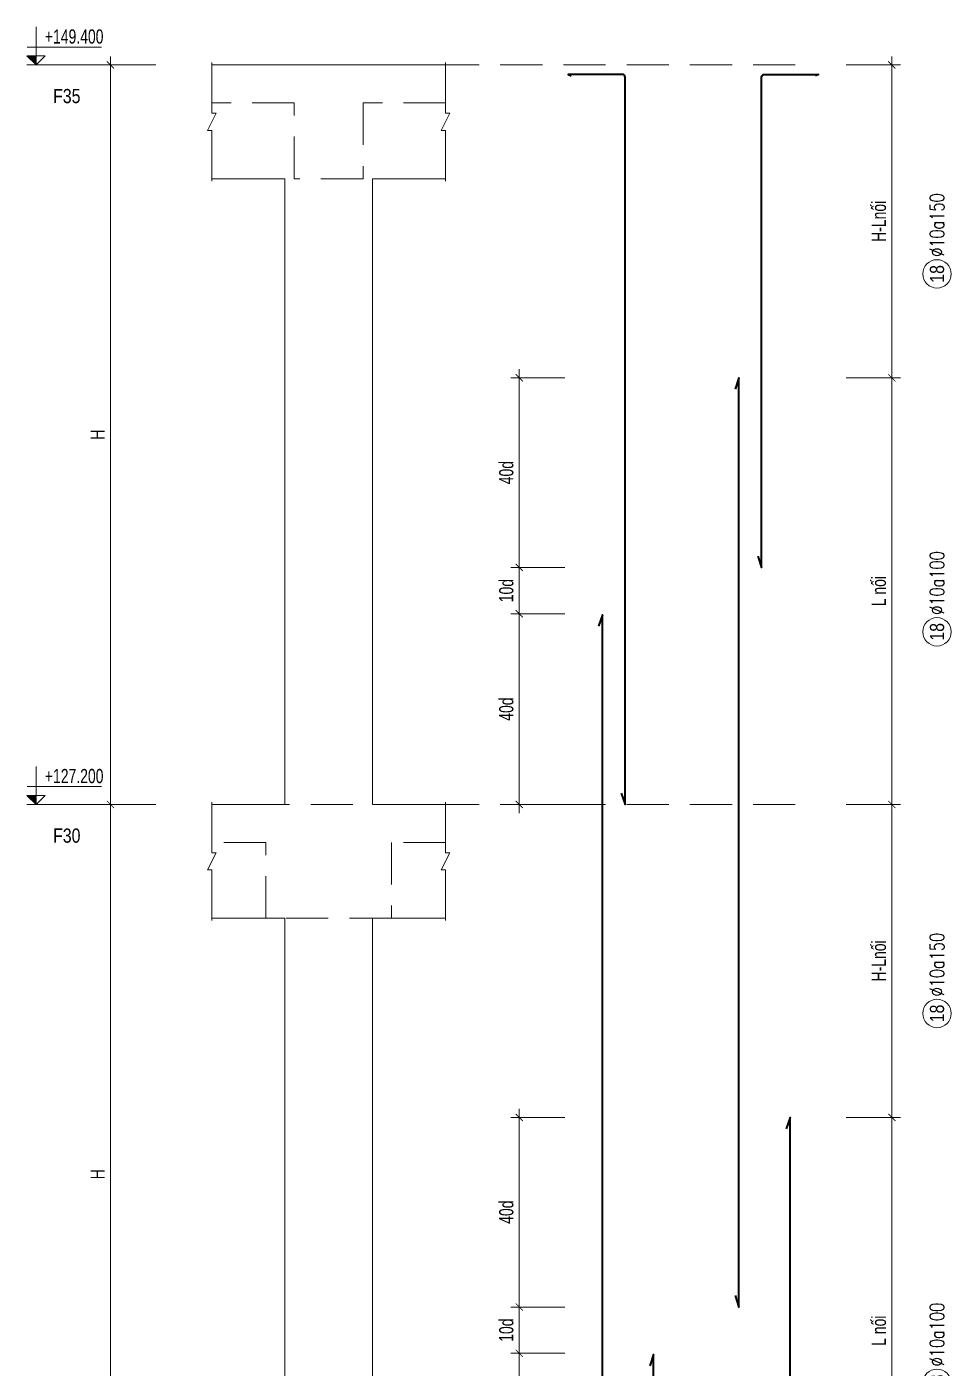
# Model space of a CAD drawing. Header units: millimetres. Extents: x 415878 to 795945, y 85573 to 378758.
# Drawn here: x 555841 to 560717, y 156157 to 163231 of the extents above; entities that cross this region are included whole.
import ezdxf
from ezdxf.enums import TextEntityAlignment as Align

# ---------------------------------------------------------------- set-up
doc = ezdxf.new("R2010")
doc.units = ezdxf.units.MM
doc.linetypes.add('HIDDEN2', pattern=[4.7625, 3.175, -1.5875])
doc.layers.get('0').update_dxf_attribs({"lineweight": 20})
doc.layers.get('Defpoints').update_dxf_attribs({"color": 151, "lineweight": 9})
for name, color, linetype, lineweight in [('kata_thep chu', 4, 'Continuous', 35), ('NDC_S_ANNO', 7, 'Continuous', 20), ('NDC_S_BREAK-LINE', 1, 'Continuous', 15), ('NDC_S_CONTINUOUS', 3, 'Continuous', 20), ('NDC_S_DIM', 1, 'Continuous', 15), ('NDC_S_HIDDEN', 8, 'HIDDEN2', 13), ('NDC_S_TEXT SYMBOL', 7, 'Continuous', 20), ('NDC_S_THIN LINE', 8, 'Continuous', 9), ('NDC_S_VN TEXT', 7, 'Continuous', 20)]:
    doc.layers.add(name, color=color, linetype=linetype, lineweight=lineweight)
doc.styles.add('ARIAL', font='arial.ttf', dxfattribs={"width": 0.8})
doc.styles.add('NDC_DIM', font='', dxfattribs={"width": 0.75})
doc.styles.add('NDC_EN TXT', font='romans.shx', dxfattribs={"width": 0.8})
doc.styles.add('NDC_VIE TXT', font='arial.ttf', dxfattribs={"width": 0.8})
doc.styles.get('NDC_DIM').set_extended_font_data('Dotum')
doc.dimstyles.new('NDC_dim_30', dxfattribs={"dimscale": 30, "dimtxt": 2.5, "dimasz": 1.5, "dimexe": 1.5, "dimexo": 2.5, "dimgap": 1, "dimtad": 1, "dimdec": 0, "dimzin": 0, "dimdsep": 46, "dimtxsty": 'NDC_DIM', "dimblk": 'DIMMARK', "dimcen": 0.09, "dimdle": 1.2, "dimclrd": 1, "dimclre": 1, "dimclrt": 3, "dimadec": 0, "dimazin": 0, "dimtfac": 1, "dimtdec": 0, "dimtix": 1, "dimtofl": 0, "dimtmove": 0, "dimatfit": 3, "dimfxl": 8, "dimfxlon": 1, "dimtolj": 1, "dimtzin": 0, "dimarcsym": 0})

# ---------------------------------------------------------------- blocks, each defined once
blk = doc.blocks.new('DIMMARK')
at = {"layer": 'NDC_S_DIM', "color": 1}
blk.add_line((-1.5, 0), (1, 0), dxfattribs=at)
at = {"layer": 'NDC_S_DIM', "color": 2, "const_width": 0.1}
blk.add_lwpolyline([(-0.42, -0.42), (0.42, 0.42)], dxfattribs=at)
blk = doc.blocks.new('*D1100')
at = {"layer": 'Defpoints', "color": 0, "transparency": 16777216}
for p in [(260098.4, 59030.7), (261018.1, 59030.7), (261018.1, 55130.7)]:
    blk.add_point(p, dxfattribs=at)
at = {"layer": 'NDC_S_DIM', "color": 1, "lineweight": -2, "transparency": 16777216}
for p, q in [((260338.4, 59030.7), (260053.4, 59030.7)), ((260098.4, 55175.7), (260098.4, 58985.7)), ((260338.4, 55130.7), (260053.4, 55130.7))]:
    blk.add_line(p, q, dxfattribs=at)
at = {"layer": 'NDC_S_DIM', "color": 1, "lineweight": -2, "transparency": 16777216, "xscale": 45, "yscale": 45, "zscale": 45}
for p, rotation in [((260098.4, 59030.7), 90), ((260098.4, 55130.7), 270)]:
    blk.add_blockref('DIMMARK', p, dxfattribs=dict(at, rotation=rotation))
at = {"layer": 'NDC_S_DIM', "color": 3, "transparency": 16777216, "insert": (260030.8, 57080.7), "char_height": 75, "attachment_point": 5, "rotation": 90, "style": 'NDC_DIM'}
blk.add_mtext('\\A1;H', dxfattribs=at)
blk = doc.blocks.new('*D1101')
at = {"layer": 'Defpoints', "color": 0, "transparency": 16777216}
for p in [(260098.4, 62930.7), (261018.1, 62930.7), (261018.1, 59030.7)]:
    blk.add_point(p, dxfattribs=at)
at = {"layer": 'NDC_S_DIM', "color": 1, "lineweight": -2, "transparency": 16777216}
for p, q in [((260338.4, 62930.7), (260053.4, 62930.7)), ((260098.4, 59075.7), (260098.4, 62885.7)), ((260338.4, 59030.7), (260053.4, 59030.7))]:
    blk.add_line(p, q, dxfattribs=at)
at = {"layer": 'NDC_S_DIM', "color": 1, "lineweight": -2, "transparency": 16777216, "xscale": 45, "yscale": 45, "zscale": 45}
for p, rotation in [((260098.4, 62930.7), 90), ((260098.4, 59030.7), 270)]:
    blk.add_blockref('DIMMARK', p, dxfattribs=dict(at, rotation=rotation))
at = {"layer": 'NDC_S_DIM', "color": 3, "transparency": 16777216, "insert": (260030.8, 60980.7), "char_height": 75, "attachment_point": 5, "rotation": 90, "style": 'NDC_DIM'}
blk.add_mtext('\\A1;H', dxfattribs=at)
blk = doc.blocks.new('*D1105')
at = {"layer": 'Defpoints', "color": 0, "ltscale": 0.005, "transparency": 16777216}
for p in [(262255.2, 56136.4, 0), (262693.4, 56136.4), (262693.4, 55130.7)]:
    blk.add_point(p, dxfattribs=at)
at = {"layer": 'NDC_S_DIM', "color": 1, "lineweight": -2, "ltscale": 0.005, "transparency": 16777216}
for p, q in [((262495.2, 56136.4, 0), (262210.2, 56136.4, 0)), ((262255.2, 55175.7, 0), (262255.2, 56091.4, 0)), ((262495.2, 55130.7, 0), (262210.2, 55130.7, 0))]:
    blk.add_line(p, q, dxfattribs=at)
at = {"layer": 'NDC_S_DIM', "color": 1, "lineweight": -2, "ltscale": 0.005, "transparency": 16777216, "xscale": 45, "yscale": 45, "zscale": 45}
for p, rotation in [((262255.2, 56136.4, 0), 90), ((262255.2, 55130.7, 0), 270)]:
    blk.add_blockref('DIMMARK', p, dxfattribs=dict(at, rotation=rotation))
at = {"layer": 'NDC_S_DIM', "color": 3, "ltscale": 0.005, "transparency": 16777216, "insert": (262186.9, 55633.6, 0), "char_height": 75, "attachment_point": 5, "rotation": 90, "style": 'NDC_DIM'}
blk.add_mtext('\\A1;40d', dxfattribs=at)
blk = doc.blocks.new('*D1106')
at = {"layer": 'Defpoints', "color": 0, "ltscale": 0.005, "transparency": 16777216}
for p in [(262255.2, 56380.7), (262693.4, 56380.7), (262693.4, 56136.4)]:
    blk.add_point(p, dxfattribs=at)
at = {"layer": 'NDC_S_DIM', "color": 1, "lineweight": -2, "ltscale": 0.005, "transparency": 16777216}
for p, q in [((262495.2, 56380.7), (262210.2, 56380.7)), ((262255.2, 56181.4), (262255.2, 56335.7)), ((262495.2, 56136.4), (262210.2, 56136.4))]:
    blk.add_line(p, q, dxfattribs=at)
at = {"layer": 'NDC_S_DIM', "color": 1, "lineweight": -2, "ltscale": 0.005, "transparency": 16777216, "xscale": 45, "yscale": 45, "zscale": 45}
for p, rotation in [((262255.2, 56380.7), 90), ((262255.2, 56136.4), 270)]:
    blk.add_blockref('DIMMARK', p, dxfattribs=dict(at, rotation=rotation))
at = {"layer": 'NDC_S_DIM', "color": 3, "ltscale": 0.005, "transparency": 16777216, "insert": (262186.9, 56258.6), "char_height": 75, "attachment_point": 5, "rotation": 90, "style": 'NDC_DIM'}
blk.add_mtext('\\A1;10d', dxfattribs=at)
blk = doc.blocks.new('*D1107')
at = {"layer": 'Defpoints', "color": 0, "ltscale": 0.005, "transparency": 16777216}
for p in [(262255.2, 57380.7), (262693.4, 57380.7), (262693.4, 56380.7)]:
    blk.add_point(p, dxfattribs=at)
at = {"layer": 'NDC_S_DIM', "color": 1, "lineweight": -2, "ltscale": 0.005, "transparency": 16777216}
for p, q in [((262495.2, 57380.7), (262210.2, 57380.7)), ((262255.2, 56425.7), (262255.2, 57335.7)), ((262495.2, 56380.7), (262210.2, 56380.7))]:
    blk.add_line(p, q, dxfattribs=at)
at = {"layer": 'NDC_S_DIM', "color": 1, "lineweight": -2, "ltscale": 0.005, "transparency": 16777216, "xscale": 45, "yscale": 45, "zscale": 45}
for p, rotation in [((262255.2, 57380.7), 90), ((262255.2, 56380.7), 270)]:
    blk.add_blockref('DIMMARK', p, dxfattribs=dict(at, rotation=rotation))
at = {"layer": 'NDC_S_DIM', "color": 3, "ltscale": 0.005, "transparency": 16777216, "insert": (262186.9, 56880.7), "char_height": 75, "attachment_point": 5, "rotation": 90, "style": 'NDC_DIM'}
blk.add_mtext('\\A1;40d', dxfattribs=at)
blk = doc.blocks.new('*D1108')
at = {"layer": 'Defpoints', "color": 0, "ltscale": 0.005, "transparency": 16777216}
for p in [(262255.2, 60036.4, 0), (262693.4, 60036.4), (262693.4, 59030.7)]:
    blk.add_point(p, dxfattribs=at)
at = {"layer": 'NDC_S_DIM', "color": 1, "lineweight": -2, "ltscale": 0.005, "transparency": 16777216}
for p, q in [((262495.2, 60036.4, 0), (262210.2, 60036.4, 0)), ((262255.2, 59075.7, 0), (262255.2, 59991.4, 0)), ((262495.2, 59030.7, 0), (262210.2, 59030.7, 0))]:
    blk.add_line(p, q, dxfattribs=at)
at = {"layer": 'NDC_S_DIM', "color": 1, "lineweight": -2, "ltscale": 0.005, "transparency": 16777216, "xscale": 45, "yscale": 45, "zscale": 45}
for p, rotation in [((262255.2, 60036.4, 0), 90), ((262255.2, 59030.7, 0), 270)]:
    blk.add_blockref('DIMMARK', p, dxfattribs=dict(at, rotation=rotation))
at = {"layer": 'NDC_S_DIM', "color": 3, "ltscale": 0.005, "transparency": 16777216, "insert": (262186.9, 59533.6, 0), "char_height": 75, "attachment_point": 5, "rotation": 90, "style": 'NDC_DIM'}
blk.add_mtext('\\A1;40d', dxfattribs=at)
blk = doc.blocks.new('*D1109')
at = {"layer": 'Defpoints', "color": 0, "ltscale": 0.005, "transparency": 16777216}
for p in [(262255.2, 60280.7), (262693.4, 60280.7), (262693.4, 60036.4)]:
    blk.add_point(p, dxfattribs=at)
at = {"layer": 'NDC_S_DIM', "color": 1, "lineweight": -2, "ltscale": 0.005, "transparency": 16777216}
for p, q in [((262495.2, 60280.7), (262210.2, 60280.7)), ((262255.2, 60081.4), (262255.2, 60235.7)), ((262495.2, 60036.4), (262210.2, 60036.4))]:
    blk.add_line(p, q, dxfattribs=at)
at = {"layer": 'NDC_S_DIM', "color": 1, "lineweight": -2, "ltscale": 0.005, "transparency": 16777216, "xscale": 45, "yscale": 45, "zscale": 45}
for p, rotation in [((262255.2, 60280.7), 90), ((262255.2, 60036.4), 270)]:
    blk.add_blockref('DIMMARK', p, dxfattribs=dict(at, rotation=rotation))
at = {"layer": 'NDC_S_DIM', "color": 3, "ltscale": 0.005, "transparency": 16777216, "insert": (262186.9, 60158.6), "char_height": 75, "attachment_point": 5, "rotation": 90, "style": 'NDC_DIM'}
blk.add_mtext('\\A1;10d', dxfattribs=at)
blk = doc.blocks.new('*D1110')
at = {"layer": 'Defpoints', "color": 0, "ltscale": 0.005, "transparency": 16777216}
for p in [(262255.2, 61280.7), (262693.4, 61280.7), (262693.4, 60280.7)]:
    blk.add_point(p, dxfattribs=at)
at = {"layer": 'NDC_S_DIM', "color": 1, "lineweight": -2, "ltscale": 0.005, "transparency": 16777216}
for p, q in [((262495.2, 61280.7), (262210.2, 61280.7)), ((262255.2, 60325.7), (262255.2, 61235.7)), ((262495.2, 60280.7), (262210.2, 60280.7))]:
    blk.add_line(p, q, dxfattribs=at)
at = {"layer": 'NDC_S_DIM', "color": 1, "lineweight": -2, "ltscale": 0.005, "transparency": 16777216, "xscale": 45, "yscale": 45, "zscale": 45}
for p, rotation in [((262255.2, 61280.7), 90), ((262255.2, 60280.7), 270)]:
    blk.add_blockref('DIMMARK', p, dxfattribs=dict(at, rotation=rotation))
at = {"layer": 'NDC_S_DIM', "color": 3, "ltscale": 0.005, "transparency": 16777216, "insert": (262186.9, 60780.7), "char_height": 75, "attachment_point": 5, "rotation": 90, "style": 'NDC_DIM'}
blk.add_mtext('\\A1;40d', dxfattribs=at)
blk = doc.blocks.new('*D1113')
at = {"layer": 'Defpoints', "color": 0, "ltscale": 70, "transparency": 16777216}
for p in [(263683.2, 57380.7), (264220.3, 57380.7), (263820.8, 55130.7)]:
    blk.add_point(p, dxfattribs=at)
at = {"layer": 'NDC_S_DIM', "color": 1, "lineweight": -2, "ltscale": 70, "transparency": 16777216}
for p, q in [((263980.3, 57380.7), (264265.3, 57380.7)), ((264220.3, 55175.7), (264220.3, 57335.7)), ((263980.3, 55130.7), (264265.3, 55130.7))]:
    blk.add_line(p, q, dxfattribs=at)
at = {"layer": 'NDC_S_DIM', "color": 1, "lineweight": -2, "ltscale": 70, "transparency": 16777216, "xscale": 45, "yscale": 45, "zscale": 45}
for p, rotation in [((264220.3, 57380.7), 90), ((264220.3, 55130.7), 270)]:
    blk.add_blockref('DIMMARK', p, dxfattribs=dict(at, rotation=rotation))
at = {"layer": 'NDC_S_DIM', "color": 3, "ltscale": 70, "transparency": 16777216, "insert": (264152.3, 56255.7), "char_height": 75, "attachment_point": 5, "rotation": 90, "style": 'NDC_DIM'}
blk.add_mtext('\\A1;L nối', dxfattribs=at)
blk = doc.blocks.new('*D1114')
at = {"layer": 'Defpoints', "color": 0, "ltscale": 70, "transparency": 16777216}
for p in [(263413.2, 61280.7), (264220.3, 61280.7), (263820.8, 59030.7)]:
    blk.add_point(p, dxfattribs=at)
at = {"layer": 'NDC_S_DIM', "color": 1, "lineweight": -2, "ltscale": 70, "transparency": 16777216}
for p, q in [((263980.3, 61280.7), (264265.3, 61280.7)), ((264220.3, 59075.7), (264220.3, 61235.7)), ((263980.3, 59030.7), (264265.3, 59030.7))]:
    blk.add_line(p, q, dxfattribs=at)
at = {"layer": 'NDC_S_DIM', "color": 1, "lineweight": -2, "ltscale": 70, "transparency": 16777216, "xscale": 45, "yscale": 45, "zscale": 45}
for p, rotation in [((264220.3, 61280.7), 90), ((264220.3, 59030.7), 270)]:
    blk.add_blockref('DIMMARK', p, dxfattribs=dict(at, rotation=rotation))
at = {"layer": 'NDC_S_DIM', "color": 3, "ltscale": 70, "transparency": 16777216, "insert": (264152.3, 60155.7), "char_height": 75, "attachment_point": 5, "rotation": 90, "style": 'NDC_DIM'}
blk.add_mtext('\\A1;L nối', dxfattribs=at)
blk = doc.blocks.new('*U1072')
blk.add_circle((-2.5, 0), 2.5)
at = {"layer": 'NDC_S_VN TEXT', "color": 7, "style": 'ARIAL', "width": 0.8}
blk.add_attdef('SH2', text='', height=2.5, dxfattribs=at).set_placement((-2.5, 0), align=Align.MIDDLE)
at = {"layer": 'NDC_S_VN TEXT', "color": 3, "style": 'NDC_EN TXT', "width": 0.75}
blk.add_attdef('DKKC1', (0.5, -1.25), '', height=2.5, dxfattribs=at)
blk = doc.blocks.new('*U1073')
blk.add_circle((-2.5, 0), 2.5)
at = {"layer": 'NDC_S_VN TEXT', "color": 7, "style": 'ARIAL', "width": 0.8}
blk.add_attdef('SH2', text='', height=2.5, dxfattribs=at).set_placement((-2.5, 0), align=Align.MIDDLE)
at = {"layer": 'NDC_S_VN TEXT', "color": 3, "style": 'NDC_EN TXT', "width": 0.75}
blk.add_attdef('DKKC1', (0.5, -1.25), '', height=2.5, dxfattribs=at)
blk = doc.blocks.new('CD')
at = {"layer": 'NDC_S_ANNO'}
blk.add_hatch(color=3, dxfattribs=at).paths.add_polyline_path([(0, 160), (-161, 160), (0, 0)])
at = {"layer": 'NDC_S_ANNO', "ltscale": 50}
h = blk.add_hatch(dxfattribs=at)
h.set_pattern_fill('ANSI31', color=256, scale=140.6, style=0)
h.paths.add_polyline_path([(0, 160), (0, 0), (161, 160)])
for p, q in [((-159, 314), (1147, 314)), ((1156, 0), (-164, 0))]:
    blk.add_line(p, q, dxfattribs=at)
for points in [[(0, 669), (0, 0)], [(0, 0), (-161, 160), (0, 160)], [(0, 0), (161, 160), (0, 160)]]:
    blk.add_lwpolyline(points, dxfattribs=at)
at = {"layer": 'NDC_S_TEXT SYMBOL', "color": 3, "style": 'NDC_DIM', "width": 0.7}
blk.add_attdef('COT', (154, 375), '', height=250, dxfattribs=at)
blk = doc.blocks.new('*D1096')
at = {"layer": 'Defpoints', "color": 0, "ltscale": 40, "transparency": 16777216}
for p in [(263413.2, 59030.7), (264220.3, 59030.7), (263683.2, 57380.7)]:
    blk.add_point(p, dxfattribs=at)
at = {"layer": 'NDC_S_DIM', "color": 1, "lineweight": -2, "ltscale": 40, "transparency": 16777216}
for p, q in [((263980.3, 59030.7), (264265.3, 59030.7)), ((264220.3, 57425.7), (264220.3, 58985.7)), ((263980.3, 57380.7), (264265.3, 57380.7))]:
    blk.add_line(p, q, dxfattribs=at)
at = {"layer": 'NDC_S_DIM', "color": 1, "lineweight": -2, "ltscale": 40, "transparency": 16777216, "xscale": 45, "yscale": 45, "zscale": 45}
for p, rotation in [((264220.3, 59030.7), 90), ((264220.3, 57380.7), 270)]:
    blk.add_blockref('DIMMARK', p, dxfattribs=dict(at, rotation=rotation))
at = {"layer": 'NDC_S_DIM', "color": 3, "ltscale": 40, "transparency": 16777216, "insert": (264152.3, 58205.7), "char_height": 75, "attachment_point": 5, "rotation": 90, "style": 'NDC_DIM'}
blk.add_mtext('\\A1;H-Lnối', dxfattribs=at)
blk = doc.blocks.new('*D1097')
at = {"layer": 'Defpoints', "color": 0, "ltscale": 40, "transparency": 16777216}
for p in [(263884.1, 62930.7), (264220.3, 62930.7), (263413.2, 61280.7)]:
    blk.add_point(p, dxfattribs=at)
at = {"layer": 'NDC_S_DIM', "color": 1, "lineweight": -2, "ltscale": 40, "transparency": 16777216}
for p, q in [((263980.3, 62930.7), (264265.3, 62930.7)), ((264220.3, 61325.7), (264220.3, 62885.7)), ((263980.3, 61280.7), (264265.3, 61280.7))]:
    blk.add_line(p, q, dxfattribs=at)
at = {"layer": 'NDC_S_DIM', "color": 1, "lineweight": -2, "ltscale": 40, "transparency": 16777216, "xscale": 45, "yscale": 45, "zscale": 45}
for p, rotation in [((264220.3, 62930.7), 90), ((264220.3, 61280.7), 270)]:
    blk.add_blockref('DIMMARK', p, dxfattribs=dict(at, rotation=rotation))
at = {"layer": 'NDC_S_DIM', "color": 3, "ltscale": 40, "transparency": 16777216, "insert": (264152.3, 62105.7), "char_height": 75, "attachment_point": 5, "rotation": 90, "style": 'NDC_DIM'}
blk.add_mtext('\\A1;H-Lnối', dxfattribs=at)
blk = doc.blocks.new('*U1067')
blk.add_circle((-2.5, 0), 2.5)
at = {"layer": 'NDC_S_VN TEXT', "color": 7, "style": 'ARIAL', "width": 0.8}
blk.add_attdef('SH2', text='', height=2.5, dxfattribs=at).set_placement((-2.5, 0), align=Align.MIDDLE)
at = {"layer": 'NDC_S_VN TEXT', "color": 3, "style": 'NDC_EN TXT', "width": 0.75}
blk.add_attdef('DKKC1', (0.5, -1.25), '', height=2.5, dxfattribs=at)
blk = doc.blocks.new('*U1069')
blk.add_circle((-2.5, 0), 2.5)
at = {"layer": 'NDC_S_VN TEXT', "color": 7, "style": 'ARIAL', "width": 0.8}
blk.add_attdef('SH2', text='', height=2.5, dxfattribs=at).set_placement((-2.5, 0), align=Align.MIDDLE)
at = {"layer": 'NDC_S_VN TEXT', "color": 3, "style": 'NDC_EN TXT', "width": 0.75}
blk.add_attdef('DKKC1', (0.5, -1.25), '', height=2.5, dxfattribs=at)
blk = doc.blocks.new('column3')
at = {"layer": 'kata_thep chu', "color": 4, "ltscale": 0.005}
for points in [[(262793.4, 59090.7), (262813.4, 59030.7), (262813.4, 62865.7, 0.414214), (262798.4, 62880.7), (262513.4, 62880.7), (262529.2, 62873)], [(263514, 60340.7), (263533.2, 60280.7), (263533.2, 62865.7, -0.414214), (263548.2, 62880.7), (263833.2, 62880.7), (263817.4, 62873)]]:
    blk.add_lwpolyline(points, format="xyb", dxfattribs=at)
for points in [[(263393.2, 56440.7), (263413.2, 56380.7), (263413.2, 61280.7), (263393.2, 61220.7)], [(262673.4, 55190.7), (262693.4, 55130.7), (262693.4, 60030.7), (262673.4, 59970.7)], [(263513.2, 52540.7), (263533.2, 52480.7), (263533.2, 54170.7), (263683.2, 55130.7), (263683.2, 57380.7), (263663.2, 57320.7)], [(262793.4, 51290.7), (262813.4, 51230.7), (262813.4, 54170.7), (262963.4, 55130.7), (262963.4, 56130.7), (262943.4, 56070.7)]]:
    blk.add_lwpolyline(points, dxfattribs=at)
at = {"layer": 'NDC_S_BREAK-LINE'}
for points in [[(260633.1, 62318.2), (260633.1, 62585.7), (260610.6, 62585.7), (260655.6, 62675.7), (260633.1, 62675.7), (260633.1, 62943.2)], [(261866.2, 62318.2), (261866.2, 62585.7), (261843.7, 62585.7), (261888.7, 62675.7), (261866.2, 62675.7), (261866.2, 62943.2)], [(260633.1, 58418.2), (260633.1, 58685.7), (260610.6, 58685.7), (260655.6, 58775.7), (260633.1, 58775.7), (260633.1, 59043.2)], [(261866.2, 58418.2), (261866.2, 58685.7), (261843.7, 58685.7), (261888.7, 58775.7), (261866.2, 58775.7), (261866.2, 59043.2)]]:
    blk.add_lwpolyline(points, dxfattribs=at)
at = {"layer": 'NDC_S_CONTINUOUS'}
blk.add_line((260633.1, 62930.7), (261866.2, 62930.7), dxfattribs=at)
for points in [[(260633.1, 59030.7), (261018.1, 59030.7), (261018.1, 62330.7), (260633.1, 62330.7)], [(261866.2, 59030.7), (261481.2, 59030.7), (261481.2, 62330.7), (261866.2, 62330.7)], [(260633.1, 55130.7), (261018.1, 55130.7), (261018.1, 58430.7), (260633.1, 58430.7)], [(261866.2, 55130.7), (261481.2, 55130.7), (261481.2, 58430.7), (261866.2, 58430.7)]]:
    blk.add_lwpolyline(points, dxfattribs=at)
at = {"layer": 'NDC_S_HIDDEN', "ltscale": 70}
for p, q in [((263710.8, 62930.7), (260633.1, 62930.7)), ((263710.8, 59030.7), (260883.1, 59030.7)), ((263710.8, 59030.7), (260883.1, 59030.7))]:
    blk.add_line(p, q, dxfattribs=at)
for points in [[(261866.2, 62730.7), (261431.2, 62730.7), (261431.2, 62330.7), (261068.1, 62330.7), (261068.1, 62730.7), (260633.1, 62730.7)], [(261866.2, 58830.7), (261581.2, 58830.7), (261581.2, 58430.7), (260918.1, 58430.7), (260918.1, 58830.7), (260633.1, 58830.7)]]:
    blk.add_lwpolyline(points, dxfattribs=at)
at = {"layer": 'NDC_S_DIM'}
ref = blk.add_blockref('CD', (259706.5, 62930.7), dxfattribs=dict(at, xscale=0.3, yscale=0.3, zscale=0.3))
ref.add_attrib('COT', '+149.400', (259752.7, 63043.1), dxfattribs={"layer": '0', "color": 3, "height": 75, "style": 'NDC_DIM', "width": 0.75})
ref = blk.add_blockref('CD', (259706.5, 59030.7), dxfattribs=dict(at, xscale=0.3, yscale=0.3, zscale=0.3))
ref.add_attrib('COT', '+127.200', (259752.7, 59143.1), dxfattribs={"layer": '0', "color": 3, "height": 75, "style": 'NDC_DIM', "width": 0.75})
at = {"layer": 'NDC_S_THIN LINE', "xscale": 30.00000000000006, "yscale": 30.00000000000006, "zscale": 30.00000000000006, "rotation": 90}
for name, p, values in [('*U1067', (264458.4, 61903.7), {'SH2': '18', 'DKKC1': '%%c10a150'}), ('*U1073', (264458.4, 60016.1), {'SH2': '18', 'DKKC1': '%%c10a100'}), ('*U1069', (264458.4, 58003.7), {'SH2': '18', 'DKKC1': '%%c10a150'}), ('*U1072', (264458.4, 56052.9), {'SH2': '18', 'DKKC1': '%%c10a100'})]:
    blk.add_blockref(name, p, dxfattribs=at).add_auto_attribs(values)
at = {"layer": 'NDC_S_VN TEXT', "style": 'NDC_VIE TXT', "width": 0.8}
for s, p in [('F35', (259796, 62766.6)), ('F30', (259796, 58866.6))]:
    blk.add_text(s, height=75, dxfattribs=at).set_placement(p, align=Align.MIDDLE_LEFT)
at = {"layer": 'NDC_S_DIM'}
for base, p1, p2, picture, middle in [((260098.4, 62930.7), (261018.1, 59030.7), (261018.1, 62930.7), '*D1101', (260030.8, 60980.7)), ((260098.4, 59030.7), (261018.1, 55130.7), (261018.1, 59030.7), '*D1100', (260030.8, 57080.7))]:
    dim = blk.add_linear_dim(base=base, p1=p1, p2=p2, angle=90, text='H', dimstyle='NDC_dim_30', dxfattribs=at)
    dim.commit()
    dim.dimension.update_dxf_attribs({"geometry": picture, "text_midpoint": middle})
at = {"layer": 'NDC_S_DIM', "ltscale": 40}
for base, p1, p2, picture, middle in [((264220.3, 62930.7), (263413.2, 61280.7), (263884.1, 62930.7), '*D1097', (264152.3, 62105.7)), ((264220.3, 59030.7), (263683.2, 57380.7), (263413.2, 59030.7), '*D1096', (264152.3, 58205.7))]:
    dim = blk.add_linear_dim(base=base, p1=p1, p2=p2, angle=90, text='H-Lnối', dimstyle='NDC_dim_30', override={"dimtmove": 1}, dxfattribs=at)
    dim.commit()
    dim.dimension.update_dxf_attribs({"geometry": picture, "text_midpoint": middle})
at = {"layer": 'NDC_S_DIM', "ltscale": 0.005}
for base, p1, p2, text, picture, middle in [((262255.2, 61280.7), (262693.4, 60280.7), (262693.4, 61280.7), '40d', '*D1110', (262186.9, 60780.7)), ((262255.2, 60280.7), (262693.4, 60036.4), (262693.4, 60280.7), '10d', '*D1109', (262186.9, 60158.6)), ((262255.2, 60036.4, 0), (262693.4, 59030.7), (262693.4, 60036.4), '40d', '*D1108', (262186.9, 59533.6, 0)), ((262255.2, 57380.7), (262693.4, 56380.7), (262693.4, 57380.7), '40d', '*D1107', (262186.9, 56880.7)), ((262255.2, 56380.7), (262693.4, 56136.4), (262693.4, 56380.7), '10d', '*D1106', (262186.9, 56258.6)), ((262255.2, 56136.4, 0), (262693.4, 55130.7), (262693.4, 56136.4), '40d', '*D1105', (262186.9, 55633.6, 0))]:
    dim = blk.add_linear_dim(base=base, p1=p1, p2=p2, angle=90, text=text, dimstyle='NDC_dim_30', dxfattribs=at)
    dim.commit()
    dim.dimension.update_dxf_attribs({"geometry": picture, "text_midpoint": middle})
at = {"layer": 'NDC_S_DIM', "ltscale": 70}
for base, p1, p2, picture, middle in [((264220.3, 61280.7), (263820.8, 59030.7), (263413.2, 61280.7), '*D1114', (264152.3, 60155.7)), ((264220.3, 57380.7), (263820.8, 55130.7), (263683.2, 57380.7), '*D1113', (264152.3, 56255.7))]:
    dim = blk.add_linear_dim(base=base, p1=p1, p2=p2, angle=90, text='L nối', dimstyle='NDC_dim_30', dxfattribs=at)
    dim.commit()
    dim.dimension.update_dxf_attribs({"geometry": picture, "text_midpoint": middle})

msp = doc.modelspace()

# ---------------------------------------------------------------- block references
at = {"layer": 'Defpoints'}
msp.add_blockref('column3', (296183.8, 100099.2), dxfattribs=at)

doc.saveas('drawing.dxf')
